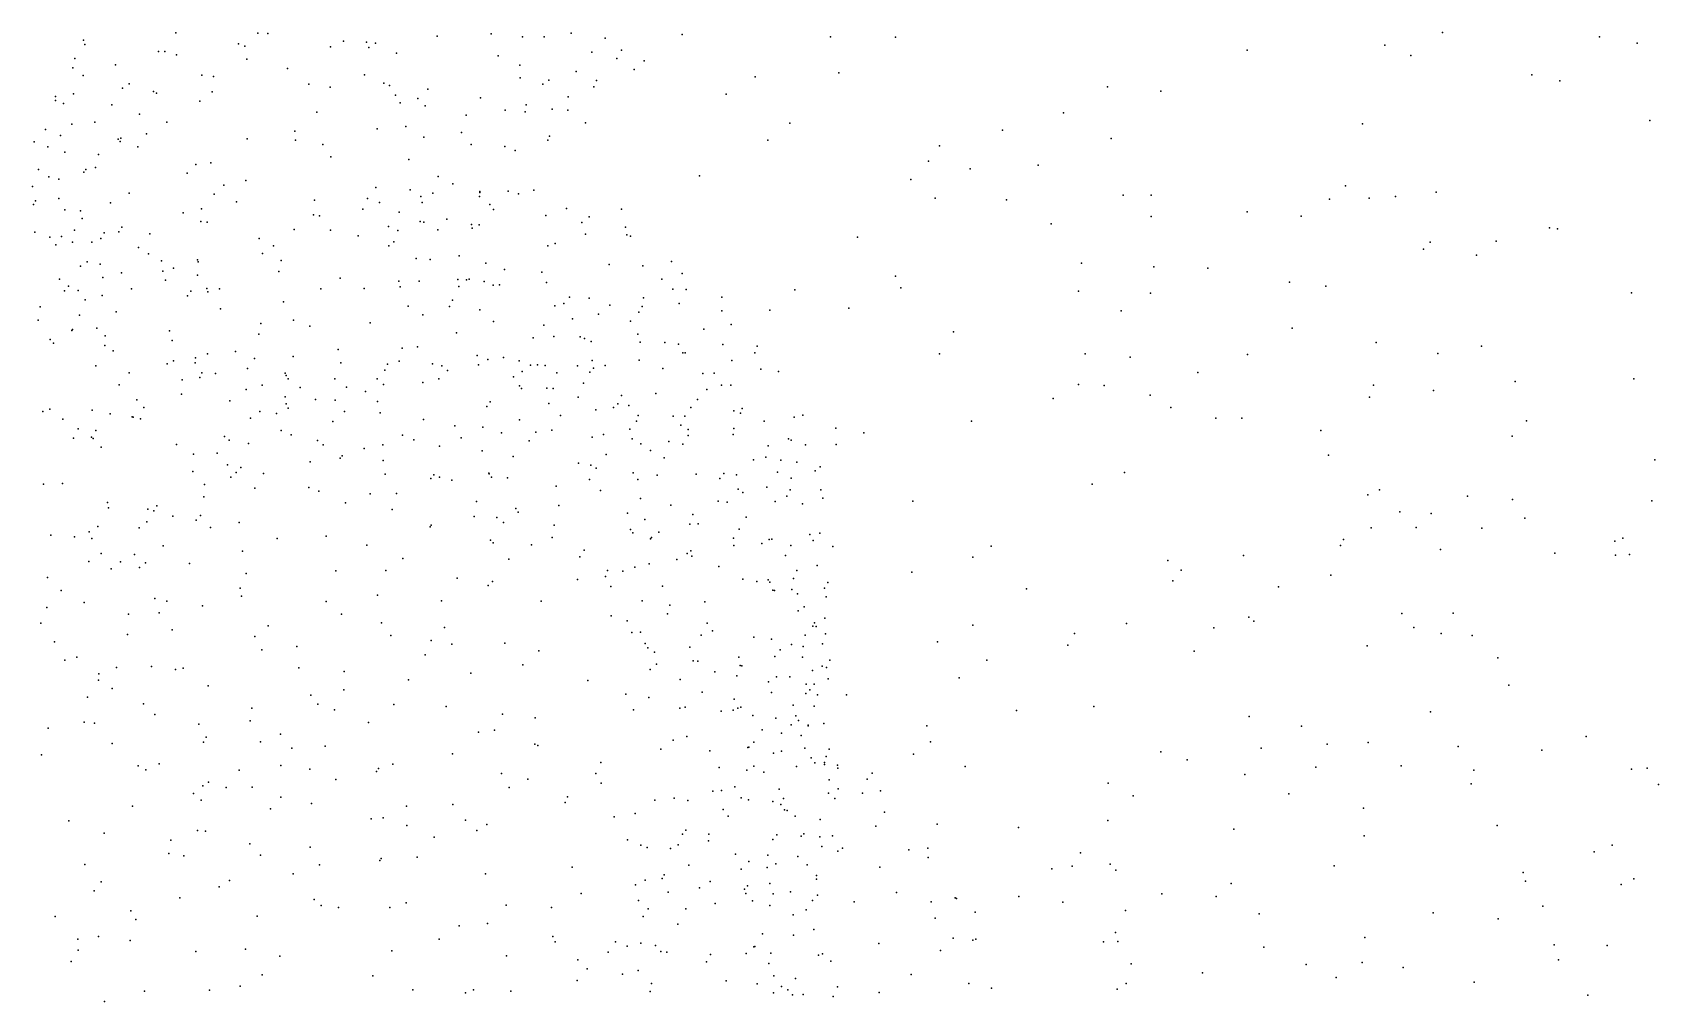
# Model space of a CAD drawing. Header units: metres. Extents: x -23.9 to 23.9, y -28.5 to 28.5.
# Drawn here: x 8.967 to 11.946, y 1.789 to 3.565 of the extents above; entities that cross this region are included whole.
import ezdxf

# ---------------------------------------------------------------- set-up
doc = ezdxf.new("R2010")
doc.units = ezdxf.units.M

msp = doc.modelspace()

# ---------------------------------------------------------------- linework, layer by layer
for p in [(9.0598, 3.5506, 22.1017), (9.2293, 3.5642, 7.7703), (9.3795, 3.5638, 22.4953), (9.3976, 3.563, 21.8072), (9.5363, 3.5488, 20.4516), (9.5788, 3.5474, 21.9011), (9.7079, 3.5584, 21.9482), (9.8068, 3.5627, 20.6434), (9.8645, 3.5568, 8.121), (9.9044, 3.557, -9.0173), (9.9535, 3.5636, 20.9285), (10.016, 3.5548, 3.2825), (10.1572, 3.5611, -16.1896), (10.4286, 3.5572, 9.1482), (10.5479, 3.5563, 8.2291), (11.5501, 3.5649, -10.7725), (11.8382, 3.5572, 3.3602), (9.0439, 3.5175, 23.0908), (9.0626, 3.5429, 9.0046), (9.1977, 3.5298, 22.2167), (9.2093, 3.5299, 22.9838), (9.2303, 3.5239, 21.7588), (9.3442, 3.544, -17.6905), (9.3556, 3.5397, 22.7605), (9.3592, 3.5162, 22.584), (9.5126, 3.5384, 21.8496), (9.5829, 3.5376, -1.1572), (9.595, 3.5452, -12.9455), (9.6335, 3.5268, -5.5238), (9.82, 3.5223, 21.8877), (9.9913, 3.529, 21.8113), (10.0375, 3.5175, 21.737), (10.046, 3.5323, 21.3161), (11.1926, 3.5324, -16.8456), (11.4444, 3.5417, -13.3648), (11.4921, 3.5225, -12.366), (11.9071, 3.5452, -5.7796), (9.0402, 3.4999, 3.3664), (9.0594, 3.4862, 20.4512), (9.1188, 3.5055, 22.1683), (9.2769, 3.487, 22.3731), (9.4341, 3.4988, 20.4226), (9.5748, 3.4872, 21.8055), (9.8597, 3.5049, 20.731), (9.9629, 3.4934, 21.1036), (10.0692, 3.4974, -19.5707), (10.0874, 3.5127, 21.5631), (10.4438, 3.4907, 6.85), (11.7138, 3.4873, -16.6517), (9.1314, 3.4628, 21.7306), (9.1434, 3.4707, 22.9794), (9.1881, 3.4566, 22.2967), (9.2959, 3.4562, 22.5307), (9.2984, 3.4842, 22.7899), (9.473, 3.4703, -6.0788), (9.5121, 3.4649, -13.8264), (9.6102, 3.472, 10.1348), (9.6205, 3.4675, 20.5117), (9.6909, 3.4613, 21.7844), (9.8599, 3.4818, 3.5901), (9.902, 3.4704, 21.746), (9.9127, 3.4773, 20.8581), (9.9949, 3.4656, 21.5219), (10.0001, 3.477, 21.6155), (10.2908, 3.4835, 5.0089), (10.9364, 3.4656, 7.1751), (11.0344, 3.4571, 3.6025), (11.7651, 3.4762, -14.9307), (9.0089, 3.4477, 21.6799), (9.0089, 3.4405, -6.9499), (9.0236, 3.4346, 23.0052), (9.0415, 3.4523, 22.09), (9.1117, 3.4326, -22.4455), (9.1935, 3.4539, 22.9035), (9.2732, 3.4391, 22.6932), (9.6316, 3.4498, 3.8817), (9.6401, 3.4362, 21.7187), (9.6724, 3.4442, 7.4442), (9.686, 3.4306, -20.2923), (9.7873, 3.4453, 21.7178), (9.8713, 3.4324, 21.6252), (9.948, 3.4473, 21.4289), (10.2374, 3.4518, -9.4791), (9.0387, 3.3967, 20.4654), (9.0808, 3.4005, 22.2392), (9.1624, 3.4155, 4.1608), (9.2127, 3.4006, 22.4927), (9.4878, 3.4188, 20.4694), (9.7613, 3.4131, 21.6374), (9.8325, 3.4225, 20.739), (9.8696, 3.4195, 21.481), (9.9189, 3.4242, 20.9286), (9.9475, 3.4227, 21.3248), (9.98, 3.3994, 6.968), (10.354, 3.399, 8.5584), (10.8559, 3.4177, -12.8164), (11.4035, 3.3976, -4.6651), (11.9301, 3.4035, -2.1518), (8.9902, 3.3872, 22.0099), (9.018, 3.3759, 22.1781), (9.1233, 3.3694, 22.8136), (9.1287, 3.3711, 20.4445), (9.1753, 3.3794, 21.7066), (9.3602, 3.3699, 20.4562), (9.4472, 3.3842, 6.6405), (9.4482, 3.3673, 21.6971), (9.598, 3.3881, 21.656), (9.6505, 3.3928, 20.5637), (9.6839, 3.3732, 21.5812), (9.7524, 3.3816, 20.6533), (9.911, 3.3674, 21.0254), (9.9137, 3.3747, 21.1738), (10.3138, 3.3676, 3.3777), (10.744, 3.3857, 6.3383), (10.943, 3.3704, 5.2974), (8.9699, 3.3647, 21.8541), (8.9949, 3.3553, 17.1606), (9.0256, 3.3456, 22.8516), (9.0877, 3.3416, 21.6665), (9.1275, 3.3653, 22.4127), (9.1594, 3.3551, 22.6617), (9.4984, 3.3597, 0.7029), (9.5135, 3.3373, 21.6516), (9.7704, 3.3596, 21.4828), (9.8321, 3.3562, 21.3944), (9.8507, 3.3487, 20.829), (10.6288, 3.357, -19.7724), (8.9777, 3.314, 22.3023), (9.0606, 3.3092, 20.4044), (9.0642, 3.3135, 22.5352), (9.0822, 3.3176, 22.6343), (9.2659, 3.3232, 21.6917), (9.2932, 3.3262, 4.7904), (9.6562, 3.3323, 1.8616), (10.6082, 3.3288, 9.3239), (10.6847, 3.3151, 10.3512), (10.8096, 3.3217, -12.1834), (8.9666, 3.2828, 22.5345), (8.9962, 3.3001, 22.7444), (9.0146, 3.2959, 22.0155), (9.2502, 3.3068, -22.8922), (9.3174, 3.2851, -5.1589), (9.3574, 3.2939, 21.6637), (9.5955, 3.2809, 20.5112), (9.7102, 3.301, 20.674), (9.7365, 3.2874, 21.4531), (10.1888, 3.3024, 6.561), (10.5763, 3.2954, -14.0266), (11.3728, 3.2836, -20.7094), (8.9687, 3.2497, 20.3432), (8.9718, 3.2565, 19.8126), (9.0147, 3.2609, 21.8742), (9.1096, 3.2526, 15.1106), (9.1437, 3.2707, 20.3358), (9.2994, 3.2687, -21.8503), (9.3406, 3.2547, 20.3538), (9.4836, 3.2574, 21.6079), (9.5804, 3.2606, 20.1479), (9.6022, 3.2534, 20.2983), (9.6585, 3.2766, 21.5201), (9.6783, 3.2644, 20.0632), (9.6803, 3.2532, 20.3408), (9.7002, 3.2702, 20.2494), (9.7859, 3.2645, 21.3486), (9.786, 3.2715, 20.2358), (9.7864, 3.2736, 20.1229), (9.8043, 3.2495, 20.3516), (9.8381, 3.2739, 21.2413), (9.8569, 3.269, 21.0989), (9.885, 3.276, 10.4), (10.6207, 3.261, -13.5329), (10.7512, 3.2585, 5.9429), (10.9652, 3.2665, 19.2539), (11.0167, 3.2668, 8.3397), (11.3432, 3.2595, -11.1453), (11.4158, 3.261, -11.8858), (11.4639, 3.2643, 9.5613), (11.5387, 3.2722, 8.8264), (9.0259, 3.2399, 19.6155), (9.0543, 3.2381, 19.7408), (9.0574, 3.2242, 19.8494), (9.2425, 3.2341, 21.6262), (9.2751, 3.2186, 5.2335), (9.276, 3.242, -14.7139), (9.4814, 3.2308, 20.3443), (9.4926, 3.229, 20.1401), (9.5719, 3.2413, 20.3946), (9.6384, 3.2359, 19.9643), (9.6768, 3.2182, 20.684), (9.726, 3.2227, 19.8978), (9.8112, 3.2402, 19.9647), (9.907, 3.2296, 19.9748), (9.9448, 3.2422, 20.1088), (9.9863, 3.2271, 20.2358), (10.0458, 3.2409, 6.1766), (11.0164, 3.2277, 4.1095), (11.1924, 3.2365, 9.1268), (11.2913, 3.2284, -13.9563), (8.9708, 3.1989, 22.3139), (8.9981, 3.1898, 19.4136), (9.0194, 3.1907, 21.6028), (9.0436, 3.2024, 22.0484), (9.0977, 3.1977, 20.2627), (9.1246, 3.1998, 19.5738), (9.1303, 3.2079, 19.6578), (9.1813, 3.196, 9.1677), (9.2866, 3.2174, 20.2954), (9.4463, 3.2039, 20.0685), (9.5128, 3.2025, 19.9644), (9.5636, 3.1924, 19.8869), (9.6189, 3.2092, 9.5203), (9.636, 3.2018, 20.4712), (9.6836, 3.2174, 21.4359), (9.7094, 3.2033, 20.7698), (9.7707, 3.2132, 20.4657), (9.7722, 3.2062, -21.1751), (9.785, 3.2122, 20.9028), (9.9734, 3.2165, -15.6452), (9.9797, 3.1952, 20.3889), (10.053, 3.2078, 20.1882), (10.0559, 3.1941, 20.2855), (10.0623, 3.1916, 20.0706), (10.478, 3.1898, 8.1409), (10.8334, 3.2143, 7.9363), (11.7463, 3.2067, -9.3846), (11.761, 3.2053, 20.1547), (9.0096, 3.1758, 21.7693), (9.0401, 3.1807, 21.8823), (9.0753, 3.1807, 19.4685), (9.0916, 3.1874, 19.9261), (9.1607, 3.1711, 21.5624), (9.1792, 3.1595, 20.2227), (9.3817, 3.1872, 20.182), (9.3878, 3.1596, -23.5751), (9.4081, 3.1737, 19.9953), (9.6195, 3.1739, 5.101), (9.6286, 3.181, -8.8245), (9.911, 3.1741, 19.8458), (9.924, 3.178, 20.4819), (11.5156, 3.1677, 3.0537), (11.5274, 3.1808, 12.1324), (11.6483, 3.1824, 11.5841), (9.0546, 3.1368, -14.0525), (9.0668, 3.1448, 20.0569), (9.0905, 3.1404, 21.6108), (9.2031, 3.1463, 19.8729), (9.2249, 3.1328, 19.5733), (9.2691, 3.148, 3.7857), (9.2701, 3.1443, 20.2085), (9.422, 3.1471, 19.913), (9.6694, 3.1505, 11.4398), (9.6952, 3.1488, 21.5092), (9.7482, 3.1558, 20.5612), (9.7972, 3.1422, 21.2864), (9.8312, 3.1308, 21.4987), (10.0234, 3.1399, 19.8625), (10.0851, 3.1372, 19.9424), (10.1375, 3.1453, 20.1123), (10.8889, 3.1423, 3.6895), (11.0213, 3.1356, -21.8333), (11.1203, 3.133, 18.7164), (11.6123, 3.1566, 19.5774), (9.0158, 3.1128, 20.1305), (9.0325, 3.0999, 19.3035), (9.0955, 3.1157, 19.3632), (9.1299, 3.1247, 6.4329), (9.2052, 3.1276, 19.9794), (9.2105, 3.1107, 20.1226), (9.2689, 3.1202, 19.6973), (9.4179, 3.1267, -0.9062), (9.5302, 3.1145, 19.7863), (9.6379, 3.1092, 3.6878), (9.6402, 3.099, 19.7185), (9.6748, 3.1094, 21.6867), (9.7462, 3.1123, 21.0563), (9.7475, 3.0992, 21.7346), (9.7621, 3.1117, 20.9218), (9.7669, 3.1128, -4.756), (9.7939, 3.1085, 19.7213), (9.8106, 3.1017, 20.6769), (9.8222, 3.1021, 11.0822), (9.8997, 3.1256, 19.7698), (9.9082, 3.1064, 21.57), (10.1197, 3.1125, 20.3996), (10.1572, 3.1232, 20.2855), (10.5481, 3.1184, 9.9455), (11.2696, 3.1073, 13.3875), (11.3365, 3.1002, 9.9797), (9.0254, 3.0911, 21.7857), (9.0504, 3.0918, 21.8826), (9.0628, 3.075, 21.435), (9.0942, 3.0828, 20.176), (9.1479, 3.0949, 21.4741), (9.2503, 3.0821, 19.4882), (9.2565, 3.091, 21.4826), (9.286, 3.0955, 20.0672), (9.2878, 3.0896, 19.9702), (9.3095, 3.0952, 19.8654), (9.4262, 3.0712, 19.7725), (9.4949, 3.0952, -14.2429), (9.5743, 3.0958, 21.6826), (9.7364, 3.0742, 21.1436), (9.9507, 3.0796, 21.4079), (9.9863, 3.0778, 21.4998), (10.086, 3.0785, 20.5098), (10.1398, 3.0944, 8.3927), (10.1645, 3.0941, 19.9736), (10.2296, 3.08, 20.1675), (10.3632, 3.093, -15.9767), (10.5576, 3.0971, -19.0169), (10.8833, 3.0908, -15.5078), (11.0152, 3.0871, 19.577), (11.8967, 3.0876, -16.9087), (8.9806, 3.0618, 21.4008), (9.0524, 3.0466, 22.1385), (9.1196, 3.0527, 19.2918), (9.3111, 3.0585, 19.551), (9.6548, 3.0632, 21.8093), (9.6816, 3.0475, 21.0816), (9.7306, 3.0625, 20.9861), (9.7864, 3.0563, 21.8436), (9.9234, 3.0637, 21.3232), (9.9403, 3.0681, 20.6269), (9.9561, 3.0398, 11.7432), (10.0037, 3.0484, 21.7204), (10.0242, 3.0653, 21.5739), (10.0776, 3.0522, 19.7865), (10.0837, 3.0626, -18.2086), (10.1517, 3.0683, 19.8936), (10.2294, 3.0546, 20.3307), (10.3178, 3.0561, 4.9538), (10.4623, 3.0599, 19.1676), (10.9615, 3.0547, 10.1662), (8.9769, 3.0378, 22.3355), (9.0388, 3.0189, 22.2586), (9.0396, 3.0205, 21.7424), (9.0843, 3.0231, 21.9465), (9.0995, 3.0092, 22.0363), (9.2178, 3.0179, 19.3463), (9.3815, 3.012, 19.6265), (9.3852, 3.0318, 21.5343), (9.4448, 3.0376, 21.7114), (9.4748, 3.0268, 19.7047), (9.5854, 3.0327, 21.856), (9.7436, 3.0142, 21.9169), (9.8112, 3.0349, 19.6509), (9.9034, 3.0282, 19.6619), (10.0623, 3.0355, 21.4136), (10.0755, 3.0121, 5.8491), (10.1967, 3.0214, -9.7972), (10.2471, 3.0294, 20.0021), (10.654, 3.0161, -16.6882), (11.2749, 3.0227, -10.225), (8.9992, 3.002, 8.8254), (9.0049, 2.9956, 19.1885), (9.0994, 2.991, 21.8288), (9.1145, 2.9816, 22.148), (9.2222, 3.0005, 21.4305), (9.3383, 2.9799, -1.9876), (9.5269, 2.9839, 19.6294), (9.6439, 2.9863, 21.9365), (9.6719, 2.9886, 19.6188), (9.8837, 3.0054, 21.1795), (9.9221, 3.0074, 20.6857), (9.9703, 3.007, 21.2292), (9.9782, 3.0041, -6.1172), (9.9901, 2.9983, 21.8525), (10.08, 2.9976, 11.2875), (10.1254, 2.9965, 21.6336), (10.1501, 2.9939, 20.5428), (10.2317, 2.9932, 19.908), (10.2942, 2.9902, 20.1076), (11.4284, 2.9964, 18.7994), (11.6215, 2.9899, 14.419), (9.0828, 2.9538, 22.312), (9.2131, 2.9575, 22.1105), (9.2247, 2.9631, 21.9428), (9.2649, 2.9594, 22.043), (9.265, 2.9686, 21.4956), (9.2872, 2.9762, 19.3745), (9.3731, 2.9671, 21.7659), (9.4444, 2.9711, 21.8669), (9.5316, 2.9592, 1.2973), (9.6171, 2.9569, 22.9839), (9.6386, 2.9624, 22.8646), (9.6995, 2.9575, 23.0613), (9.7167, 2.9538, 22.7425), (9.7813, 2.9729, 22.8915), (9.7841, 2.956, 20.8836), (9.8012, 2.9656, 22.9733), (9.8296, 2.9694, 21.9632), (9.8581, 2.9633, 10.7327), (9.8788, 2.955, 7.7236), (9.892, 2.9559, 21.1111), (9.9058, 2.9547, 22.943), (9.9651, 2.9539, 21.9304), (9.992, 2.9636, -21.8435), (10.0161, 2.9546, 19.6575), (10.078, 2.9642, 21.83), (10.1582, 2.9778, 21.4767), (10.1627, 2.978, 19.7946), (10.2481, 2.9637, 20.4455), (10.29, 2.9776, 20.3223), (10.6286, 2.9758, 19.5683), (10.8956, 2.9758, 9.7222), (10.9782, 2.9696, -20.0299), (11.1932, 2.9744, 3.1609), (11.5415, 2.9767, 12.9156), (9.1435, 2.9411, 19.2118), (9.2411, 2.9282, 19.2798), (9.2729, 2.9325, 22.1883), (9.2771, 2.9412, 21.647), (9.3016, 2.94, 11.6625), (9.3603, 2.9493, 21.8724), (9.4297, 2.9405, 19.6151), (9.4316, 2.936, 5.5248), (9.4348, 2.9304, 21.9495), (9.5208, 2.9302, 22.8437), (9.5983, 2.9301, 19.5887), (9.6097, 2.92, 23.1388), (9.6123, 2.9457, 22.7537), (9.6819, 2.9234, 22.6673), (9.7114, 2.9299, 23.145), (9.7272, 2.9456, 22.0076), (9.8482, 2.934, 6.3932), (9.864, 2.9438, 23.0756), (9.9272, 2.9409, 22.8226), (9.976, 2.922, 21.1138), (9.9877, 2.9424, 20.7043), (9.9944, 2.9496, 7.3382), (10.1214, 2.9492, 19.7246), (10.1946, 2.9396, 21.3896), (10.2157, 2.9402, 21.5273), (10.3013, 2.9476, 19.9946), (10.3336, 2.9437, 20.1851), (10.8835, 2.92, 5.2525), (11.1018, 2.942, -5.137), (11.6836, 2.9253, 5.5669), (11.9009, 2.9301, 13.3284), (9.1251, 2.9192, 10.2165), (9.1578, 2.8917, 21.4874), (9.2398, 2.9022, 22.2844), (9.3578, 2.9104, 22.1741), (9.3877, 2.9182, 22.0693), (9.4297, 2.8971, 18.6768), (9.4568, 2.9141, 22.922), (9.485, 2.8923, 22.1059), (9.5211, 2.8913, 23.1431), (9.5419, 2.9147, 22.0098), (9.5767, 2.9068, 22.6652), (9.8588, 2.9174, 19.5759), (9.8624, 2.9122, 23.1652), (9.9093, 2.9128, 20.757), (9.9204, 2.9121, 22.692), (9.9662, 2.8967, 23.1263), (10.0457, 2.8998, 22.9904), (10.1085, 2.9032, 21.889), (10.1849, 2.8922, 21.8153), (10.2021, 2.9106, 20.5731), (10.2293, 2.9183, 21.6096), (10.2463, 2.9182, 19.8357), (10.837, 2.8942, 4.0122), (10.93, 2.9176, 13.3903), (11.0144, 2.8999, 18.4902), (11.4162, 2.8966, -17.0266), (11.424, 2.9184, -5.575), (11.5337, 2.9089, -8.6093), (8.9854, 2.8702, -0.2717), (8.9981, 2.8748, 22.3273), (9.0757, 2.8727, 21.4756), (9.1089, 2.8657, -9.1502), (9.1708, 2.8775, 21.5894), (9.3283, 2.8899, 22.2601), (9.383, 2.8705, 22.9337), (9.4137, 2.8665, 22.7418), (9.4311, 2.8843, -3.7323), (9.4352, 2.8761, 23.0922), (9.5385, 2.8705, 19.5446), (9.599, 2.8887, 23.219), (9.6036, 2.8675, 22.0676), (9.7988, 2.8794, 22.5703), (9.8052, 2.8879, 22.0571), (9.9127, 2.885, 5.0146), (9.9343, 2.8628, 22.5897), (9.999, 2.8732, 19.5982), (10.0314, 2.8775, 3.807), (10.0394, 2.8843, 8.7271), (10.059, 2.8815, 22.7568), (10.0764, 2.8627, 23.0804), (10.1407, 2.8615, 19.6809), (10.1619, 2.8619, 21.2), (10.1727, 2.8778, 6.9079), (10.2517, 2.8717, 21.3739), (10.2638, 2.8671, 21.6717), (10.267, 2.8757, 21.472), (10.378, 2.8633, 20.1673), (11.0522, 2.8778, 6.7087), (9.0221, 2.8559, 19.1085), (9.0502, 2.8384, 3.9181), (9.0829, 2.8353, 21.5927), (9.1493, 2.8602, 15.4432), (9.1512, 2.8598, 22.3732), (9.1642, 2.8568, 14.8935), (9.3662, 2.858, -4.9507), (9.4225, 2.8354, 22.6508), (9.517, 2.8522, 23.2265), (9.6829, 2.8557, 23.2837), (9.7403, 2.844, 22.5085), (9.7916, 2.8418, 19.5328), (9.826, 2.8314, -12.796), (9.8589, 2.8552, 20.973), (9.8889, 2.8323, 23.2991), (9.9179, 2.836, 22.0708), (10.0609, 2.8379, 20.7276), (10.0731, 2.8525, 21.979), (10.1544, 2.845, 20.6574), (10.1681, 2.8375, 21.899), (10.2519, 2.8388, 20.5552), (10.3073, 2.8523, 7.7583), (10.3621, 2.8598, 20.3169), (10.4383, 2.8394, 18.7358), (10.4898, 2.8311, 7.4453), (10.687, 2.8523, -14.3097), (11.1346, 2.8578, 12.8521), (11.1823, 2.8581, 6.2803), (11.3271, 2.8354, 13.8695), (11.7042, 2.8531, 19.2235), (9.0415, 2.8214, 0.6654), (9.0749, 2.8232, 22.4172), (9.0776, 2.8206, 13.4707), (9.0921, 2.8048, 19.1162), (9.2305, 2.8099, 22.4282), (9.3182, 2.8243, 22.88), (9.3269, 2.8177, 23.0272), (9.3625, 2.8115, 22.3695), (9.4405, 2.8275, 19.5015), (9.489, 2.8171, 22.5606), (9.4992, 2.8089, 22.3592), (9.5743, 2.8025, 23.3311), (9.6085, 2.8091, 22.4862), (9.6445, 2.8268, -22.9378), (9.6652, 2.818, 22.1204), (9.7126, 2.8067, 23.3601), (9.752, 2.8219, -14.7294), (9.8765, 2.8163, 19.5339), (9.9921, 2.8234, 23.2538), (10.013, 2.8278, -9.12), (10.0655, 2.8201, 23.2025), (10.0811, 2.811, 22.6235), (10.1326, 2.815, -3.3873), (10.1583, 2.8103, 22.7527), (10.168, 2.8262, 22.9233), (10.2503, 2.8278, 21.7835), (10.3145, 2.8076, 21.6092), (10.352, 2.8203, 18.2833), (10.3565, 2.8174, -13.1594), (10.3833, 2.8093, 20.0506), (10.4393, 2.8096, 12.8025), (11.6779, 2.825, 13.8336), (9.2617, 2.7918, 19.2185), (9.3047, 2.7941, 22.7513), (9.3241, 2.7725, 23.1518), (9.4753, 2.7777, 23.3056), (9.5302, 2.7844, 22.2474), (9.5342, 2.7889, 19.4913), (9.6091, 2.7807, 10.5177), (9.7906, 2.7979, -4.0472), (9.8474, 2.7876, 22.4506), (9.9672, 2.7754, 23.3352), (9.9897, 2.7718, 20.8), (10.0179, 2.7917, 19.5726), (10.0991, 2.799, 19.6239), (10.1241, 2.7856, 21.9949), (10.2878, 2.7816, 21.308), (10.3101, 2.7865, 20.5041), (10.338, 2.7812, 19.8788), (10.3672, 2.7771, 20.389), (11.3412, 2.7903, -15.7304), (11.9394, 2.7814, -9.6391), (9.2604, 2.7602, 23.0498), (9.3301, 2.7498, 6.2491), (9.3396, 2.7582, 19.2817), (9.3486, 2.7678, 0.256), (9.3897, 2.7564, 19.3523), (9.6126, 2.7556, 22.3834), (9.6963, 2.7475, 23.4191), (9.7022, 2.7544, -18.5661), (9.7122, 2.7498, 22.3911), (9.7347, 2.7445, 22.1744), (9.8025, 2.7573, -2.5476), (9.8031, 2.7559, 19.504), (9.8076, 2.7499, 23.4139), (9.8372, 2.7489, 22.1494), (9.9873, 2.7456, 22.4581), (9.9993, 2.7664, 20.9946), (10.067, 2.758, 20.756), (10.0757, 2.7455, -5.4874), (10.1112, 2.7535, 22.568), (10.1824, 2.7551, 22.6651), (10.2258, 2.7474, 23.0852), (10.2333, 2.7566, 22.8042), (10.2568, 2.7543, 21.8724), (10.3318, 2.7591, 21.7037), (10.3565, 2.748, 21.4815), (10.401, 2.7612, 3.6919), (10.4101, 2.7686, -22.0125), (10.9674, 2.7587, 5.8043), (8.9867, 2.7371, 10.8597), (9.0215, 2.7383, 19.0663), (9.2808, 2.7138, -15.2029), (9.2819, 2.7366, 22.5532), (9.3739, 2.7295, 8.908), (9.4728, 2.7308, 22.4514), (9.491, 2.7245, 23.3783), (9.5851, 2.7193, 23.4233), (9.6338, 2.7201, 22.2615), (9.9263, 2.7334, 20.9018), (10.0075, 2.7255, 10.9264), (10.2596, 2.7278, 23.0089), (10.2683, 2.7217, 11.8346), (10.3123, 2.7313, 21.7924), (10.3486, 2.7153, 19.4043), (10.3551, 2.7264, 21.3916), (10.4111, 2.7266, 20.2745), (10.4147, 2.7115, 20.0826), (10.908, 2.7372, -13.1623), (11.4134, 2.7176, 14.5448), (11.4351, 2.7268, -13.8047), (11.5961, 2.7152, 11.4122), (9.1041, 2.7035, 19.0916), (9.1058, 2.6937, 13.0785), (9.1781, 2.6915, 22.9575), (9.1889, 2.688, 23.097), (9.1945, 2.6972, 19.143), (9.54, 2.7026, 19.4733), (9.6258, 2.6907, 19.4993), (9.7803, 2.7055, -22.2209), (9.8523, 2.6927, 6.1028), (9.8567, 2.6857, 22.3664), (9.9313, 2.6978, 22.1502), (10.0568, 2.6841, 22.1012), (10.0806, 2.7106, 23.3313), (10.1361, 2.6988, 21.043), (10.1767, 2.6815, 19.6455), (10.2229, 2.7057, 21.9531), (10.2397, 2.7042, 21.1493), (10.3274, 2.7051, 21.2991), (10.3778, 2.7012, 19.9312), (10.5797, 2.7059, 12.3447), (11.4722, 2.6865, -20.3194), (11.5294, 2.6831, 5.9471), (11.6783, 2.7087, -10.2914), (11.9338, 2.7067, -4.5841), (9.0864, 2.6594, 23.0951), (9.1621, 2.6569, 23.1807), (9.1758, 2.6677, 22.8472), (9.2235, 2.6783, 22.6952), (9.2666, 2.6713, 11.933), (9.2743, 2.6798, 19.1963), (9.2926, 2.6575, 23.2723), (9.3455, 2.6667, 19.2641), (9.6953, 2.6586, 18.6762), (9.6971, 2.6618, 22.2837), (9.7758, 2.6779, 19.4882), (9.8173, 2.676, 12.1326), (9.8294, 2.6668, 22.2331), (9.9224, 2.6616, 6.6738), (10.0623, 2.654, 23.3957), (10.0889, 2.6724, 22.4597), (10.1713, 2.664, 23.2872), (10.1866, 2.6645, 22.5496), (10.2617, 2.6543, 20.6185), (10.274, 2.6763, 19.7445), (11.4194, 2.6568, 9.9597), (11.502, 2.6574, 5.1321), (11.6225, 2.6561, 18.9269), (11.701, 2.6749, 12.6581), (8.9999, 2.6436, 19.0476), (9.0437, 2.6403, 23.2445), (9.0705, 2.6499, 22.8943), (9.0754, 2.6377, -6.2325), (9.2058, 2.6239, 23.2635), (9.4146, 2.6374, 19.3571), (9.5045, 2.642, 23.4444), (9.5794, 2.6252, 23.4868), (9.8061, 2.6344, -19.013), (9.8107, 2.6293, -18.0145), (9.881, 2.6258, 18.2467), (9.9189, 2.6391, 19.5058), (10.0668, 2.6476, 19.5638), (10.0989, 2.6368, 20.9898), (10.1007, 2.6393, -15.735), (10.1144, 2.6489, 20.7435), (10.2509, 2.638, 22.6067), (10.2516, 2.6248, 21.9631), (10.303, 2.628, 23.1081), (10.3165, 2.6358, 22.7614), (10.3215, 2.636, 20.5366), (10.3562, 2.6245, 21.7904), (10.3912, 2.645, 21.6298), (10.3968, 2.634, 20.378), (10.4091, 2.6472, 20.0021), (10.4329, 2.6228, 20.1549), (10.7233, 2.6231, 19.7498), (11.3635, 2.6246, 11.7892), (11.3691, 2.6357, 12.1304), (11.8663, 2.6328, 4.6379), (11.8805, 2.6381, 15.03), (9.07, 2.5951, 22.7515), (9.0926, 2.6102, 22.6622), (9.1277, 2.5945, 19.0868), (9.1533, 2.6082, 22.7335), (9.1738, 2.5927, -3.3402), (9.3512, 2.6142, 23.3723), (9.645, 2.6007, 19.4869), (9.8396, 2.5996, 19.4866), (9.9694, 2.6041, 22.2059), (9.9774, 2.6163, 8.3196), (10.1473, 2.5989, 23.3739), (10.1659, 2.6097, 22.4741), (10.1731, 2.6147, 21.0326), (10.1746, 2.6053, 22.051), (10.3461, 2.6064, 19.8333), (10.6896, 2.603, -19.8461), (11.0472, 2.5973, -16.8429), (11.1854, 2.6064, -8.561), (11.5466, 2.6171, -21.1195), (11.756, 2.6108, -0.2078), (11.8675, 2.6066, 9.9699), (11.8931, 2.6081, 5.5558), (8.994, 2.5657, 13.99), (9.1106, 2.5818, 23.3775), (9.1629, 2.584, -12.9858), (9.2543, 2.5914, 5.7124), (9.3578, 2.5733, -21.4183), (9.5225, 2.5781, 19.4405), (9.614, 2.5785, -2.014), (9.745, 2.5648, 19.4704), (10.0163, 2.5678, 23.476), (10.0204, 2.5785, -21.5574), (10.0484, 2.5773, 20.9208), (10.0702, 2.5852, 20.8086), (10.0965, 2.5911, -16.214), (10.2241, 2.5864, 23.3023), (10.2679, 2.5628, 19.7225), (10.3611, 2.5642, 22.7823), (10.3673, 2.5787, 22.9449), (10.4045, 2.5877, 21.3916), (10.5781, 2.576, 17.8673), (11.0711, 2.5797, 12.6488), (11.3456, 2.5704, 3.2602), (9.0188, 2.5423, 14.7191), (9.3471, 2.5464, 23.4248), (9.5989, 2.5335, 7.4521), (9.8013, 2.5511, 23.542), (9.8095, 2.5588, -9.6633), (9.9651, 2.5622, 22.3218), (10.026, 2.5496, 3.6407), (10.121, 2.5501, 19.5985), (10.2939, 2.5589, 21.1503), (10.3144, 2.5614, -14.2439), (10.3175, 2.5573, 21.8971), (10.3229, 2.5428, 22.648), (10.3264, 2.5419, 20.53), (10.3577, 2.5437, 21.2432), (10.3686, 2.5361, 21.8096), (10.4181, 2.5467, 20.3107), (10.424, 2.5567, 20.0726), (10.7882, 2.5449, -9.4923), (11.0562, 2.5598, 3.5051), (11.2496, 2.549, 20.1606), (8.9931, 2.5108, -10.2641), (9.0615, 2.5199, 23.4766), (9.1908, 2.5273, -1.8292), (9.2127, 2.5224, 19.1494), (9.278, 2.514, 7.8557), (9.3498, 2.5319, 19.262), (9.5045, 2.5222, 23.5091), (9.7158, 2.5229, 23.5557), (9.8989, 2.5225, 19.5004), (10.084, 2.5229, 22.1309), (10.1344, 2.5154, 12.2787), (10.1984, 2.5216, 20.684), (10.3694, 2.505, 23.0907), (10.3808, 2.5122, 19.927), (10.4209, 2.5308, 21.4781), (8.9819, 2.4825, 1.6227), (9.1424, 2.4987, 19.104), (9.1988, 2.5012, 15.151), (9.3981, 2.4771, 19.3194), (9.5329, 2.4988, 8.7004), (9.6063, 2.4827, 7.0859), (9.7216, 2.4743, 13.5689), (10.0271, 2.4958, 22.32), (10.0565, 2.4865, 13.0944), (10.1299, 2.4995, 20.9784), (10.203, 2.4823, 21.0282), (10.3967, 2.477, 22.8202), (10.3996, 2.4828, 6.9472), (10.4024, 2.4759, 22.9542), (10.4183, 2.4912, 21.6649), (10.6898, 2.4783, 3.574), (10.9714, 2.4816, -4.7605), (11.1315, 2.4734, -4.2718), (11.1956, 2.4935, 6.0352), (11.2048, 2.486, 5.2776), (11.4757, 2.5002, 10.4103), (11.498, 2.4745, 6.6294), (11.57, 2.5006, -7.6736), (9.0068, 2.4478, 23.5696), (9.1409, 2.4612, 23.5344), (9.2223, 2.47, 23.4847), (9.3738, 2.458, 23.4956), (9.6229, 2.4598, 19.4042), (9.6969, 2.4505, 3.821), (9.7347, 2.4437, 19.4438), (9.832, 2.4455, 19.4831), (10.0647, 2.4652, 20.8491), (10.0804, 2.4656, 4.7946), (10.0891, 2.4451, 19.5914), (10.1918, 2.4604, 23.4055), (10.2124, 2.4683, 22.4377), (10.2882, 2.4564, 21.9601), (10.3208, 2.453, 21.1668), (10.3573, 2.4433, 23.1861), (10.3826, 2.4601, -7.4401), (10.4143, 2.4442, 20.0993), (10.4196, 2.4627, 20.2142), (10.6251, 2.448, -15.634), (10.8761, 2.4632, -8.1729), (11.5477, 2.4633, 5.6567), (11.6044, 2.4598, 14.9293), (9.0256, 2.4143, -5.4333), (9.0479, 2.4199, 19.0815), (9.3867, 2.4334, 14.0389), (9.4509, 2.4397, 19.3966), (9.6862, 2.4243, 8.1247), (9.8944, 2.4314, 12.5654), (10.0943, 2.4368, 23.4839), (10.1061, 2.429, 20.7353), (10.171, 2.4381, 22.0826), (10.1771, 2.4134, 20.6771), (10.2609, 2.4198, 21.0656), (10.3268, 2.4214, 5.7307), (10.3365, 2.4332, 20.4921), (10.3774, 2.4199, 13.327), (10.3785, 2.4394, 21.2668), (10.4278, 2.4146, 21.6159), (10.7152, 2.4146, 5.7496), (10.8635, 2.442, 6.8245), (11.0953, 2.4309, 9.7519), (11.4121, 2.4406, -9.8887), (11.6517, 2.4188, 20.4963), (9.0884, 2.3891, 23.6023), (9.1205, 2.4009, 4.0794), (9.1849, 2.4031, 19.1559), (9.2286, 2.3973, 8.1967), (9.2424, 2.4, 18.1298), (9.4543, 2.4005, 19.321), (9.5375, 2.3939, 23.558), (9.7699, 2.3909, 23.5913), (9.8652, 2.4059, 23.5787), (10.0983, 2.3976, -3.0007), (10.1097, 2.4069, 20.9263), (10.186, 2.4124, 22.3701), (10.2167, 2.3931, 19.7064), (10.2573, 2.386, 22.4343), (10.2631, 2.4044, 23.3451), (10.2664, 2.404, 20.5752), (10.3301, 2.384, 23.2536), (10.3542, 2.3836, 22.5906), (10.396, 2.3956, 22.7223), (10.4136, 2.4032, 23.0116), (10.4216, 2.401, 22.8765), (9.0877, 2.3778, 0.5312), (9.1123, 2.3622, -3.8413), (9.2885, 2.3675, 23.5446), (9.537, 2.3602, 10.8418), (9.6558, 2.3786, 19.3526), (9.9843, 2.3772, 19.5489), (10.1531, 2.3787, 22.1696), (10.1939, 2.3558, 22.2863), (10.3152, 2.3745, 22.4974), (10.3206, 2.3549, 20.4649), (10.3841, 2.3702, 20.2941), (10.391, 2.3599, -3.3633), (10.3986, 2.3702, 23.0996), (10.4248, 2.38, 21.4743), (10.6646, 2.382, -21.5074), (11.6718, 2.3687, 9.4165), (9.0675, 2.3464, -13.5733), (9.1699, 2.3346, 11.1292), (9.3686, 2.3267, 19.236), (9.4766, 2.35, 12.5742), (9.4896, 2.3339, 19.2797), (9.6284, 2.3334, 23.5879), (9.7247, 2.3293, 19.3469), (10.0537, 2.3521, 23.5238), (10.0962, 2.3457, 19.6346), (10.1526, 2.3262, 23.4596), (10.1624, 2.3282, -13.1181), (10.2524, 2.3429, 20.9953), (10.259, 2.3266, 22.1802), (10.2646, 2.3281, 21.9911), (10.3602, 2.332, 21.249), (10.3834, 2.3531, 11.2597), (10.3988, 2.3301, -14.9358), (10.4049, 2.3506, 21.7121), (10.4579, 2.3507, -8.46), (10.9116, 2.3294, -20.1585), (9.0612, 2.3005, 23.6682), (9.0804, 2.2992, 19.1408), (9.1906, 2.3146, 23.6245), (9.2711, 2.2969, 23.604), (9.3656, 2.3031, -18.4693), (9.5197, 2.3231, 6.1745), (9.5823, 2.3002, 19.2695), (9.8276, 2.3156, -21.2064), (9.8876, 2.3089, 10.8281), (10.0678, 2.3236, 6.6509), (10.2287, 2.3208, 20.5775), (10.2502, 2.323, 23.3766), (10.2865, 2.3133, 19.8472), (10.3284, 2.3082, 22.4061), (10.3565, 2.2962, 20.0363), (10.3654, 2.3124, 23.2128), (10.3702, 2.3039, 20.1268), (10.3876, 2.2955, 19.3521), (10.4169, 2.2984, 21.5954), (10.7698, 2.322, 13.5246), (11.1958, 2.3109, 13.9601), (11.528, 2.3196, 0.4502), (8.9951, 2.2896, 2.1507), (9.2849, 2.2731, 19.2545), (9.3845, 2.2648, 7.5291), (9.4209, 2.279, 23.5449), (9.7837, 2.2825, 5.3152), (9.8131, 2.2863, 19.3748), (10.1405, 2.2676, 5.9733), (10.1657, 2.2747, 19.7186), (10.3039, 2.2867, 21.1534), (10.3391, 2.2804, 21.8614), (10.3751, 2.2764, 22.6122), (10.3879, 2.2939, 21.3394), (10.6055, 2.294, 5.1554), (10.6118, 2.2645, -3.8517), (11.2921, 2.2932, 9.4221), (11.8134, 2.2744, -9.6808), (8.9828, 2.2409, 19.137), (9.1126, 2.2615, 12.3284), (9.2802, 2.2641, 14.3275), (9.4417, 2.2529, 3.9799), (9.5028, 2.2571, 23.5556), (9.7359, 2.243, 19.3019), (9.8869, 2.2604, 19.4196), (9.8926, 2.2578, 23.5866), (10.1179, 2.2515, 23.4854), (10.2079, 2.2484, 19.7923), (10.2776, 2.2542, 20.4484), (10.2792, 2.2549, 21.0414), (10.2886, 2.2641, 17.6698), (10.3241, 2.244, 20.3081), (10.3391, 2.2474, 22.0449), (10.382, 2.2529, 21.7239), (10.3933, 2.2355, 22.5056), (10.4209, 2.238, 22.1835), (10.4264, 2.251, 22.2996), (10.581, 2.2422, -19.2737), (11.0344, 2.2463, 10.311), (11.2177, 2.253, 12.6225), (11.3386, 2.2605, -20.4595), (11.4138, 2.2638, 18.6962), (11.5789, 2.2559, -16.0304), (11.7323, 2.2496, -15.5262), (9.1602, 2.221, 19.1965), (9.174, 2.2133, 15.4082), (9.1986, 2.2243, 23.6673), (9.3455, 2.2131, -21.8604), (9.4218, 2.2214, -22.8101), (9.4748, 2.2148, 19.2205), (9.5971, 2.2101, 19.235), (9.6008, 2.2156, -15.6674), (9.627, 2.2238, -16.2043), (9.8258, 2.2065, 19.3482), (9.9991, 2.2065, -16.5254), (10.0078, 2.227, 23.5432), (10.2246, 2.2176, 23.3983), (10.2757, 2.2129, 19.9582), (10.2885, 2.2202, 23.3208), (10.3067, 2.209, 20.0812), (10.3667, 2.2198, 23.1975), (10.4003, 2.2261, 21.5308), (10.4178, 2.2266, 23.0386), (10.4179, 2.223, 22.7876), (10.4418, 2.2221, 22.4278), (10.4421, 2.2166, -9.4658), (10.5052, 2.2076, 3.2276), (10.6757, 2.2193, -16.3541), (11.0823, 2.2316, 18.488), (11.318, 2.2186, 19.6961), (11.4743, 2.2207, 4.9129), (11.6077, 2.213, 12.1025), (11.8965, 2.2147, 11.5244), (11.925, 2.2163, -4.1232), (9.2784, 2.1838, -23.4985), (9.2889, 2.1911, -4.581), (9.3213, 2.1813, 19.2181), (9.369, 2.1816, 7.1443), (9.5221, 2.1958, 18.2426), (9.8401, 2.1813, 23.5838), (9.874, 2.1961, 18.8843), (10.0083, 2.1892, 19.5427), (10.2289, 2.1758, 20.4277), (10.2537, 2.1823, 20.788), (10.335, 2.1778, 21.0553), (10.4262, 2.195, 22.9323), (10.4427, 2.1784, 22.6836), (10.4959, 2.1962, 22.3468), (10.5202, 2.175, 22.2613), (10.9376, 2.1889, 17.9897), (11.1878, 2.2046, 6.2291), (11.6026, 2.1875, -0.3333), (11.946, 2.1864, 4.4464), (9.1497, 2.1469, 19.2441), (9.2618, 2.1701, 5.612), (9.2755, 2.158, 3.5157), (9.4215, 2.1631, 23.5652), (9.4775, 2.1515, 12.0623), (9.6516, 2.1467, 19.2353), (9.7365, 2.15, 12.9522), (9.9424, 2.1534, 19.4278), (9.9471, 2.1641, 23.5572), (10.1067, 2.158, 23.4797), (10.1421, 2.1613, 19.779), (10.1674, 2.1573, 20.5855), (10.2129, 2.1744, 19.8781), (10.2651, 2.1624, 20.3212), (10.2787, 2.1586, 20.2108), (10.3232, 2.1556, 21.8819), (10.3375, 2.1497, 21.7724), (10.3429, 2.1609, 21.2239), (10.4252, 2.1707, -5.143), (10.4365, 2.1611, 22.0063), (10.4873, 2.1709, 22.4909), (10.9836, 2.1657, 12.2165), (11.2686, 2.1696, 5.8349), (9.0332, 2.1197, 19.2274), (9.4025, 2.1422, 6.5202), (9.5869, 2.1233, 15.2753), (9.6093, 2.1257, -2.7072), (9.7597, 2.1211, 14.8684), (10.0326, 2.127, -5.4012), (10.0706, 2.1335, -19.0842), (10.2323, 2.1409, 20.7137), (10.2414, 2.1282, 20.0273), (10.3444, 2.1403, 20.9394), (10.3496, 2.139, 21.3387), (10.3639, 2.1282, 23.1724), (10.4098, 2.1222, 22.7732), (10.5279, 2.1357, 22.1156), (10.9373, 2.1204, 5.1515), (11.4056, 2.1429, 20.11), (9.0978, 2.0972, 23.7321), (9.2692, 2.1025, -17.4128), (9.2838, 2.1011, 23.6742), (9.6524, 2.1115, 23.5721), (9.7024, 2.0897, 19.2394), (9.7805, 2.102, 23.5748), (9.7991, 2.1133, 19.2958), (10.1577, 2.0954, 20.5127), (10.1637, 2.1029, 19.9039), (10.206, 2.0954, 23.3882), (10.3233, 2.086, 21.6774), (10.3304, 2.0943, 21.4347), (10.3751, 2.0921, 21.026), (10.3798, 2.096, 23.0957), (10.4092, 2.0909, 6.5233), (10.4323, 2.0923, 21.9186), (10.5117, 2.11, 22.5699), (10.6244, 2.1139, 6.0558), (10.7732, 2.1075, 6.3615), (11.1677, 2.1049, -20.9499), (11.4064, 2.0924, 6.6716), (11.6503, 2.1116, 10.6428), (9.2164, 2.0602, 23.7032), (9.2198, 2.0847, 19.2225), (9.3647, 2.0777, 19.1895), (9.3841, 2.0571, 23.6118), (9.4754, 2.0714, 19.1845), (10.0571, 2.0849, 19.5788), (10.0812, 2.0754, 23.4707), (10.0929, 2.0712, 19.6749), (10.1357, 2.0694, 20.4333), (10.1499, 2.0757, 19.8179), (10.2054, 2.083, 20.0903), (10.2545, 2.0588, -8.0833), (10.3138, 2.0572, 21.5833), (10.4129, 2.0729, 19.0342), (10.4421, 2.0643, 22.8301), (10.4507, 2.0697, 22.715), (10.5726, 2.0665, 22.5033), (10.6074, 2.0701, 12.0338), (10.887, 2.061, 9.9329), (11.8283, 2.0633, 20.3104), (11.8611, 2.0755, 11.865), (9.0622, 2.0401, 18.1616), (9.2439, 2.0556, -22.3115), (9.4922, 2.039, 23.5798), (9.6033, 2.0473, 14.3854), (9.6054, 2.0511, 3.3223), (9.6716, 2.0533, -18.7694), (9.9552, 2.0349, 19.4127), (10.1692, 2.0387, 20.589), (10.265, 2.0316, 20.6892), (10.2789, 2.0453, 13.3546), (10.3129, 2.0347, 20.7594), (10.3289, 2.0413, 23.1755), (10.3688, 2.0546, 21.2594), (10.3858, 2.0394, 22.9412), (10.5195, 2.0353, 22.6485), (10.608, 2.0525, 22.1864), (10.8341, 2.0318, -15.1598), (10.8717, 2.0368, -13.2228), (10.9415, 2.0404, 13.6281), (10.9517, 2.0295, -1.7408), (11.3516, 2.0377, 19.2302), (9.0924, 2.0083, 19.2435), (9.3087, 1.9987, 19.1868), (9.3275, 2.0103, -20.8284), (9.444, 2.0226, 5.9907), (9.7966, 2.0227, 19.2809), (10.0715, 2.0028, 20.4566), (10.0894, 2.0111, 20.3674), (10.1202, 2.0143, 20.1999), (10.1241, 2.0208, 19.7402), (10.1886, 1.9971, 23.3566), (10.2084, 2.0087, 11.7727), (10.2767, 2.0005, 23.2424), (10.3176, 2.0052, 21.446), (10.403, 2.013, 15.5985), (10.4031, 2.0197, 21.1196), (11.1631, 2.0052, -14.1774), (11.6979, 2.0252, 5.5069), (11.7021, 2.0092, 6.8233), (11.8779, 2.0035, -7.243), (11.9009, 2.0139, -0.8828), (9.0795, 1.9916, 23.7462), (9.2363, 1.9791, 11.381), (9.4828, 1.9755, -5.1077), (9.6514, 1.9696, 23.5238), (9.9722, 1.9868, 5.0062), (10.0771, 1.9741, 23.4381), (10.1313, 1.9889, 19.8213), (10.2172, 1.9685, 20.5996), (10.2711, 1.9946, 21.6297), (10.2734, 1.987, 21.5259), (10.2858, 1.9734, -7.2316), (10.3235, 1.9861, 21.7426), (10.3554, 1.9901, 23.0483), (10.396, 1.974, 20.9071), (10.4048, 1.9835, 21.7992), (10.4719, 1.9715, 22.7615), (10.5496, 1.9888, 21.9493), (10.613, 1.9716, 22.5614), (10.657, 1.979, 22.4304), (10.6596, 1.9777, 22.1903), (10.7737, 1.9815, 19.3758), (10.8543, 1.971, -6.9977), (11.036, 1.9863, -9.3856), (11.1355, 1.9814, -4.7885), (9.008, 1.9445, 2.2419), (9.1467, 1.9552, -3.4651), (9.1558, 1.9392, -18.6859), (9.378, 1.9454, 19.1805), (9.4958, 1.9646, 5.1796), (9.5274, 1.9611, 23.5428), (9.6211, 1.961, 11.0064), (9.8343, 1.9655, 23.5365), (9.9178, 1.9608, 23.5284), (10.0856, 1.9443, 20.1194), (10.0945, 1.9589, 19.6559), (10.1637, 1.9586, 12.1375), (10.3175, 1.9647, 23.1205), (10.3606, 1.9476, 22.9413), (10.3845, 1.9569, 21.2983), (10.6204, 1.9415, 17.7375), (10.6938, 1.9525, 13.3496), (10.9692, 1.9555, 15.7934), (11.2146, 1.9495, 4.6844), (11.5331, 1.9511, 14.3985), (11.6521, 1.9403, -3.5771), (11.7342, 1.9634, 15.2926), (9.0878, 1.9081, -17.9835), (9.7486, 1.9277, 23.5347), (9.8004, 1.9319, 19.2841), (9.9201, 1.9079, 19.3788), (10.149, 1.9306, 23.4305), (10.3042, 1.9131, 20.7005), (10.3609, 1.9103, 20.7872), (10.3984, 1.9209, 22.8558), (10.9513, 1.9153, 15.2944), (9.0495, 1.9033, 19.3067), (9.0503, 1.8829, -2.6354), (9.1458, 1.9003, 19.2456), (9.266, 1.8807, 23.6834), (9.3571, 1.8847, 14.0738), (9.6253, 1.8817, 19.2104), (9.712, 1.9032, 13.7711), (9.9245, 1.8981, 23.6005), (10.0217, 1.8795, 20.43), (10.0349, 1.8983, 23.5645), (10.0563, 1.89, 19.5709), (10.0814, 1.8956, 20.4887), (10.1082, 1.8914, 20.0077), (10.1181, 1.8803, 19.8231), (10.1287, 1.8793, 17.7441), (10.2883, 1.8892, 23.2778), (10.2901, 1.8895, 21.6543), (10.3193, 1.8772, 21.4527), (10.5171, 1.895, 22.758), (10.6305, 1.8821, 21.9959), (10.6535, 1.9049, 22.5291), (10.6897, 1.9015, 22.3888), (10.6953, 1.9029, 22.2665), (10.9291, 1.8983, 19.0808), (10.9554, 1.8988, 9.476), (11.2228, 1.8881, -14.7249), (11.4079, 1.9058, -1.9206), (11.7547, 1.8928, 3.3488), (11.8518, 1.8917, -14.4976), (9.0375, 1.8619, 23.7391), (9.4197, 1.8717, 23.5827), (9.835, 1.8726, 23.6132), (9.966, 1.8649, 20.3622), (9.9832, 1.8484, 11.2292), (10.2018, 1.8616, 20.5685), (10.209, 1.8748, -21.2906), (10.2743, 1.8767, 23.0984), (10.3158, 1.8583, 23.3884), (10.4066, 1.8737, 21.7523), (10.4141, 1.8759, 21.2409), (10.4297, 1.8625, 21.04), (10.9796, 1.8576, -19.6096), (11.3005, 1.8563, 13.6713), (11.403, 1.8603, -7.1495), (11.4783, 1.8512, 3.1193), (11.763, 1.865, 14.1034), (9.3872, 1.8375, 19.1916), (9.5902, 1.8357, 23.4173), (9.9649, 1.8274, 23.6819), (10.0475, 1.8389, 20.1687), (10.0763, 1.8454, 23.6558), (10.101, 1.8219, 19.7403), (10.2376, 1.8267, 15.9143), (10.2946, 1.8209, 23.0158), (10.325, 1.8357, 23.509), (10.3646, 1.8307, 23.3248), (10.5768, 1.8381, 22.7098), (10.6822, 1.8215, 22.0738), (10.9704, 1.822, -0.3565), (11.1106, 1.8412, 12.5442), (11.3556, 1.833, -5.353), (11.6085, 1.8243, 13.0664), (9.0988, 1.7888, 0.8621), (9.1717, 1.8075, 19.2521), (9.2907, 1.8096, 19.21), (9.3471, 1.8166, -3.8972), (9.6632, 1.8099, 19.2364), (9.7599, 1.8047, 23.5855), (9.7745, 1.8104, 19.2879), (9.8433, 1.8075, 19.3373), (10.0983, 1.8071, 20.4934), (10.3245, 1.8049, 20.7162), (10.3393, 1.8164, 3.2676), (10.3504, 1.81, 22.9259), (10.3594, 1.801, 21.6964), (10.3785, 1.8019, 20.817), (10.4335, 1.7981, 4.7666), (10.4414, 1.8156, 22.8472), (10.5178, 1.8054, 22.7911), (10.7236, 1.8135, 22.2681), (10.954, 1.8115, 18.2351), (11.8163, 1.8002, 4.3044)]:
    msp.add_point(p)

doc.saveas('drawing.dxf')
